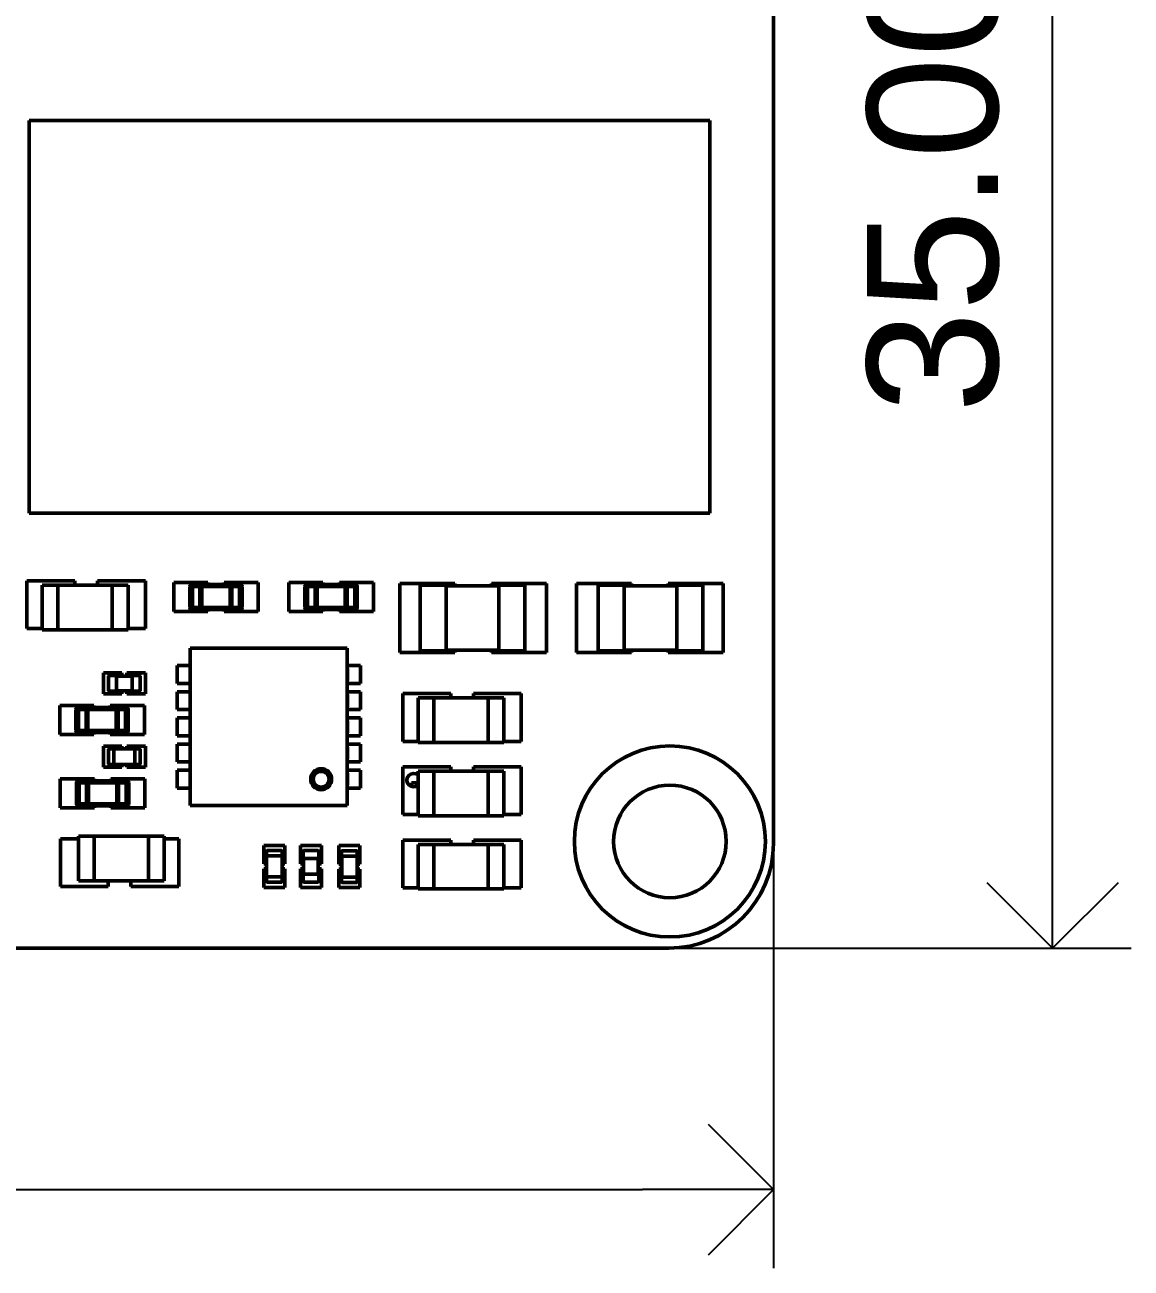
# Model space of a CAD drawing. Header units: millimetres. Extents: x 46 to 194, y 102 to 162.
# Drawn here: x 83.12 to 104.25, y 102.16 to 125.9 of the extents above; entities that cross this region are included whole.
import ezdxf

# ---------------------------------------------------------------- set-up
doc = ezdxf.new("R2010")
doc.units = ezdxf.units.MM
doc.header["$LTSCALE"] = 0.75
doc.layers.add('FD_Dimensions', color=7, linetype='Continuous', lineweight=25)
doc.layers.add('Visible', color=7, linetype='Continuous', lineweight=50)
doc.styles.get("Standard").update_dxf_attribs({"font": 'arial.ttf'})
doc.dimstyles.new('Dim-ISO-25', dxfattribs={"dimtxt": 2.5, "dimasz": 2.5, "dimexe": 1.5, "dimexo": 0, "dimgap": 1, "dimtad": 1, "dimzin": 4, "dimdsep": 46, "dimtxsty": 'Standard', "dimblk": 'OPEN90', "dimcen": 0, "dimazin": 1, "dimtp": 0.1, "dimtm": 0.1, "dimtfac": 0.72, "dimtmove": 0, "dimatfit": 3, "dimfxl": 1, "dimtzin": 4, "dimarcsym": 0})

# ---------------------------------------------------------------- blocks, each defined once
blk = doc.blocks.new('_Open90')
at = {"color": 0, "linetype": 'ByBlock', "lineweight": -2}
for p, q in [((-0.5, 0.5), (0, 0)), ((0, 0), (-1, 0)), ((0, 0), (-0.5, -0.5))]:
    blk.add_line(p, q, dxfattribs=at)
blk = doc.blocks.new('*D21')
at = {"layer": 'Defpoints', "color": 0, "transparency": 16777216}
for p in [(52.420061, 110.269083), (97.419968, 110.269145), (97.419968, 103.656884)]:
    blk.add_point(p, dxfattribs=at)
at = {"layer": 'FD_Dimensions', "color": 0, "lineweight": -2, "transparency": 16777216}
for p, q in [((52.420061, 110.269083), (52.420061, 102.156884)), ((97.419968, 110.269145), (97.419968, 102.156884)), ((54.920061, 103.656884), (94.919968, 103.656884))]:
    blk.add_line(p, q, dxfattribs=at)
at = {"layer": 'FD_Dimensions', "color": 0, "lineweight": -2, "transparency": 16777216, "xscale": 2.5, "yscale": 2.5, "zscale": 2.5, "rotation": 180}
blk.add_blockref('_Open90', (52.420061, 103.656884), dxfattribs=at)
at = {"layer": 'FD_Dimensions', "color": 0, "lineweight": -2, "transparency": 16777216, "xscale": 2.5, "yscale": 2.5, "zscale": 2.5}
blk.add_blockref('_Open90', (97.419968, 103.656884), dxfattribs=at)
at = {"layer": 'FD_Dimensions', "color": 0, "transparency": 16777216, "insert": (74.920015, 105.93415), "char_height": 2.5, "attachment_point": 5}
blk.add_mtext('45.00mm', dxfattribs=at)
blk = doc.blocks.new('*D22')
at = {"layer": 'Defpoints', "color": 0, "transparency": 16777216}
for p in [(95.419973, 143.269115), (102.75139, 143.269115), (95.420011, 108.269187)]:
    blk.add_point(p, dxfattribs=at)
at = {"layer": 'FD_Dimensions', "color": 0, "lineweight": -2, "transparency": 16777216}
for p, q in [((95.419973, 143.269115), (104.25139, 143.269115)), ((102.75139, 110.769187), (102.75139, 140.769115)), ((95.420011, 108.269187), (104.25139, 108.269187))]:
    blk.add_line(p, q, dxfattribs=at)
at = {"layer": 'FD_Dimensions', "color": 0, "lineweight": -2, "transparency": 16777216, "xscale": 2.5, "yscale": 2.5, "zscale": 2.5}
for p, rotation in [((102.75139, 143.269115), 90), ((102.75139, 108.269187), 270)]:
    blk.add_blockref('_Open90', p, dxfattribs=dict(at, rotation=rotation))
at = {"layer": 'FD_Dimensions', "color": 0, "transparency": 16777216, "insert": (100.473271, 125.769151), "char_height": 2.5, "attachment_point": 5, "rotation": 90}
blk.add_mtext('35.00mm', dxfattribs=at)

msp = doc.modelspace()

# ---------------------------------------------------------------- linework, layer by layer
at = {"layer": 'Visible'}
for p, q in [((97.42, 141.269), (97.42, 110.269)), ((83.204, 124.076), (83.204, 116.576)), ((96.204, 124.076), (83.204, 124.076)), ((96.204, 116.576), (96.204, 124.076)), ((83.204, 116.576), (96.204, 116.576)), ((83.161, 115.286), (83.161, 114.372)), ((84.076, 115.286), (83.161, 115.286)), ((83.451, 115.202), (83.451, 114.352)), ((83.451, 115.202), (83.458, 115.202)), ((83.751, 115.202), (83.458, 115.202)), ((83.751, 115.202), (83.751, 114.352)), ((84.791, 115.202), (83.751, 115.202)), ((84.076, 115.202), (84.076, 115.286)), ((84.507, 115.286), (84.507, 115.202)), ((85.422, 115.286), (84.507, 115.286)), ((84.791, 115.202), (85.083, 115.202)), ((84.791, 114.352), (84.791, 115.202)), ((85.091, 115.202), (85.083, 115.202)), ((85.091, 114.352), (85.091, 115.202)), ((85.422, 114.372), (85.422, 115.286)), ((85.963, 115.255), (85.963, 114.697)), ((86.614, 115.255), (85.963, 115.255)), ((86.465, 115.226), (86.321, 115.226)), ((86.321, 115.176), (86.321, 115.226)), ((86.321, 115.226), (86.321, 115.176)), ((86.321, 115.226), (86.465, 115.226)), ((86.465, 115.176), (86.465, 115.226)), ((86.465, 115.226), (86.465, 115.176)), ((86.478, 115.176), (86.478, 115.224)), ((86.478, 115.224), (86.478, 115.176)), ((87.041, 115.216), (86.501, 115.216)), ((86.501, 115.176), (86.501, 115.216)), ((86.501, 115.216), (86.501, 115.176)), ((86.501, 115.216), (87.041, 115.216)), ((86.614, 115.216), (86.614, 115.255)), ((86.928, 115.255), (86.928, 115.216)), ((87.579, 115.255), (86.928, 115.255)), ((87.041, 115.176), (87.041, 115.216)), ((87.041, 115.216), (87.041, 115.176)), ((87.064, 115.176), (87.064, 115.224)), ((87.064, 115.224), (87.064, 115.176)), ((87.221, 115.226), (87.077, 115.226)), ((87.077, 115.176), (87.077, 115.226)), ((87.077, 115.226), (87.077, 115.176)), ((87.077, 115.226), (87.221, 115.226)), ((87.221, 115.176), (87.221, 115.226)), ((87.221, 115.226), (87.221, 115.176)), ((87.579, 114.697), (87.579, 115.255)), ((88.163, 115.255), (88.163, 114.697)), ((88.814, 115.255), (88.163, 115.255)), ((88.664, 115.226), (88.521, 115.226)), ((88.521, 115.176), (88.521, 115.226)), ((88.521, 115.226), (88.521, 115.176)), ((88.521, 115.226), (88.664, 115.226)), ((88.664, 115.176), (88.664, 115.226)), ((88.664, 115.226), (88.664, 115.176)), ((88.678, 115.176), (88.678, 115.224)), ((88.678, 115.224), (88.678, 115.176)), ((89.241, 115.216), (88.701, 115.216)), ((88.701, 115.176), (88.701, 115.216)), ((88.701, 115.216), (88.701, 115.176)), ((88.701, 115.216), (89.241, 115.216)), ((88.814, 115.216), (88.814, 115.255)), ((89.128, 115.255), (89.128, 115.216)), ((89.779, 115.255), (89.128, 115.255)), ((89.241, 115.176), (89.241, 115.216)), ((89.241, 115.216), (89.241, 115.176)), ((89.264, 115.176), (89.264, 115.224)), ((89.264, 115.224), (89.264, 115.176)), ((89.421, 115.226), (89.277, 115.226)), ((89.277, 115.176), (89.277, 115.226)), ((89.277, 115.226), (89.277, 115.176)), ((89.277, 115.226), (89.421, 115.226)), ((89.421, 115.176), (89.421, 115.226)), ((89.421, 115.226), (89.421, 115.176)), ((89.779, 114.697), (89.779, 115.255)), ((90.282, 115.236), (90.282, 113.916)), ((91.333, 115.236), (90.282, 115.236)), ((90.671, 113.961), (90.671, 115.191)), ((90.681, 115.201), (91.171, 115.201)), ((91.171, 115.191), (91.171, 115.201)), ((91.171, 113.961), (91.171, 115.191)), ((91.171, 115.191), (92.171, 115.191)), ((91.333, 115.191), (91.333, 115.236)), ((92.035, 115.236), (92.035, 115.191)), ((93.085, 115.236), (92.035, 115.236)), ((92.171, 115.191), (92.171, 115.201)), ((92.661, 115.201), (92.171, 115.201)), ((92.171, 113.961), (92.171, 115.191)), ((92.671, 113.961), (92.671, 115.191)), ((93.085, 113.916), (93.085, 115.236)), ((93.657, 115.236), (93.657, 113.916)), ((94.707, 115.236), (93.657, 115.236)), ((94.071, 115.191), (94.071, 113.961)), ((94.571, 115.201), (94.081, 115.201)), ((94.571, 115.201), (94.571, 115.191)), ((95.571, 115.191), (94.571, 115.191)), ((94.571, 115.191), (94.571, 113.961)), ((94.707, 115.191), (94.707, 115.236)), ((95.409, 115.236), (95.409, 115.191)), ((96.46, 115.236), (95.409, 115.236)), ((95.571, 115.201), (96.061, 115.201)), ((95.571, 115.201), (95.571, 115.191)), ((95.571, 115.191), (95.571, 113.961)), ((96.071, 115.191), (96.071, 113.961)), ((96.46, 113.916), (96.46, 115.236)), ((86.271, 115.176), (86.321, 115.176)), ((86.271, 115.176), (86.271, 114.776)), ((86.321, 115.176), (86.271, 115.176)), ((86.271, 114.776), (86.271, 115.176)), ((86.465, 115.176), (86.321, 115.176)), ((86.321, 115.176), (86.321, 114.776)), ((86.321, 114.776), (86.321, 115.176)), ((86.321, 115.176), (86.465, 115.176)), ((86.465, 115.176), (86.478, 115.176)), ((86.465, 115.176), (86.465, 114.776)), ((86.465, 114.776), (86.465, 115.176)), ((86.478, 115.176), (86.465, 115.176)), ((86.478, 115.176), (86.501, 115.176)), ((86.478, 115.176), (86.478, 114.776)), ((86.478, 114.776), (86.478, 115.176)), ((86.478, 115.176), (86.501, 115.176)), ((87.041, 115.176), (86.501, 115.176)), ((86.501, 115.176), (86.501, 114.776)), ((86.501, 114.776), (86.501, 115.176)), ((86.501, 115.176), (87.041, 115.176)), ((87.041, 115.176), (87.064, 115.176)), ((87.041, 115.176), (87.041, 114.776)), ((87.041, 114.776), (87.041, 115.176)), ((87.041, 115.176), (87.064, 115.176)), ((87.064, 115.176), (87.077, 115.176)), ((87.064, 115.176), (87.064, 114.776)), ((87.064, 114.776), (87.064, 115.176)), ((87.077, 115.176), (87.064, 115.176)), ((87.221, 115.176), (87.077, 115.176)), ((87.077, 115.176), (87.077, 114.776)), ((87.077, 114.776), (87.077, 115.176)), ((87.077, 115.176), (87.221, 115.176)), ((87.221, 115.176), (87.271, 115.176)), ((87.221, 115.176), (87.221, 114.776)), ((87.221, 114.776), (87.221, 115.176)), ((87.271, 115.176), (87.221, 115.176)), ((87.271, 114.776), (87.271, 115.176)), ((87.271, 115.176), (87.271, 114.776)), ((88.471, 115.176), (88.521, 115.176)), ((88.471, 115.176), (88.471, 114.776)), ((88.521, 115.176), (88.471, 115.176)), ((88.471, 114.776), (88.471, 115.176)), ((88.664, 115.176), (88.521, 115.176)), ((88.521, 115.176), (88.521, 114.776)), ((88.521, 114.776), (88.521, 115.176)), ((88.521, 115.176), (88.664, 115.176)), ((88.664, 115.176), (88.678, 115.176)), ((88.664, 115.176), (88.664, 114.776)), ((88.664, 114.776), (88.664, 115.176)), ((88.678, 115.176), (88.664, 115.176)), ((88.678, 115.176), (88.701, 115.176)), ((88.678, 115.176), (88.678, 114.776)), ((88.678, 114.776), (88.678, 115.176)), ((88.678, 115.176), (88.701, 115.176)), ((89.241, 115.176), (88.701, 115.176)), ((88.701, 115.176), (88.701, 114.776)), ((88.701, 114.776), (88.701, 115.176)), ((88.701, 115.176), (89.241, 115.176)), ((89.241, 115.176), (89.264, 115.176)), ((89.241, 115.176), (89.241, 114.776)), ((89.241, 114.776), (89.241, 115.176)), ((89.241, 115.176), (89.264, 115.176)), ((89.264, 115.176), (89.277, 115.176)), ((89.264, 115.176), (89.264, 114.776)), ((89.264, 114.776), (89.264, 115.176)), ((89.277, 115.176), (89.264, 115.176)), ((89.421, 115.176), (89.277, 115.176)), ((89.277, 115.176), (89.277, 114.776)), ((89.277, 114.776), (89.277, 115.176)), ((89.277, 115.176), (89.421, 115.176)), ((89.421, 115.176), (89.471, 115.176)), ((89.421, 115.176), (89.421, 114.776)), ((89.421, 114.776), (89.421, 115.176)), ((89.471, 115.176), (89.421, 115.176)), ((89.471, 114.776), (89.471, 115.176)), ((89.471, 115.176), (89.471, 114.776)), ((86.271, 114.776), (86.321, 114.776)), ((86.321, 114.776), (86.271, 114.776)), ((86.465, 114.776), (86.321, 114.776)), ((86.321, 114.726), (86.321, 114.776)), ((86.321, 114.776), (86.321, 114.726)), ((86.321, 114.776), (86.465, 114.776)), ((86.321, 114.726), (86.465, 114.726)), ((86.465, 114.726), (86.321, 114.726)), ((86.465, 114.776), (86.478, 114.776)), ((86.465, 114.726), (86.465, 114.776)), ((86.465, 114.776), (86.465, 114.726)), ((86.478, 114.776), (86.465, 114.776)), ((86.501, 114.776), (86.478, 114.776)), ((86.478, 114.728), (86.478, 114.776)), ((86.478, 114.776), (86.478, 114.728)), ((86.501, 114.776), (86.478, 114.776)), ((87.041, 114.776), (86.501, 114.776)), ((86.501, 114.736), (86.501, 114.776)), ((86.501, 114.776), (86.501, 114.736)), ((86.501, 114.776), (87.041, 114.776)), ((86.501, 114.736), (87.041, 114.736)), ((87.041, 114.736), (86.501, 114.736)), ((86.614, 114.697), (86.614, 114.736)), ((86.928, 114.736), (86.928, 114.697)), ((87.064, 114.776), (87.041, 114.776)), ((87.041, 114.736), (87.041, 114.776)), ((87.041, 114.776), (87.041, 114.736)), ((87.064, 114.776), (87.041, 114.776)), ((87.064, 114.776), (87.077, 114.776)), ((87.064, 114.728), (87.064, 114.776)), ((87.064, 114.776), (87.064, 114.728)), ((87.077, 114.776), (87.064, 114.776)), ((87.221, 114.776), (87.077, 114.776)), ((87.077, 114.726), (87.077, 114.776)), ((87.077, 114.776), (87.077, 114.726)), ((87.077, 114.776), (87.221, 114.776)), ((87.077, 114.726), (87.221, 114.726)), ((87.221, 114.726), (87.077, 114.726)), ((87.221, 114.776), (87.271, 114.776)), ((87.221, 114.726), (87.221, 114.776)), ((87.221, 114.776), (87.221, 114.726)), ((87.271, 114.776), (87.221, 114.776)), ((88.471, 114.776), (88.521, 114.776)), ((88.521, 114.776), (88.471, 114.776)), ((88.664, 114.776), (88.521, 114.776)), ((88.521, 114.726), (88.521, 114.776)), ((88.521, 114.776), (88.521, 114.726)), ((88.521, 114.776), (88.664, 114.776)), ((88.521, 114.726), (88.664, 114.726)), ((88.664, 114.726), (88.521, 114.726)), ((88.664, 114.776), (88.678, 114.776)), ((88.664, 114.726), (88.664, 114.776)), ((88.664, 114.776), (88.664, 114.726)), ((88.678, 114.776), (88.664, 114.776)), ((88.701, 114.776), (88.678, 114.776)), ((88.678, 114.728), (88.678, 114.776)), ((88.678, 114.776), (88.678, 114.728)), ((88.701, 114.776), (88.678, 114.776)), ((89.241, 114.776), (88.701, 114.776)), ((88.701, 114.736), (88.701, 114.776)), ((88.701, 114.776), (88.701, 114.736)), ((88.701, 114.776), (89.241, 114.776)), ((88.701, 114.736), (89.241, 114.736)), ((89.241, 114.736), (88.701, 114.736)), ((88.814, 114.697), (88.814, 114.736)), ((89.128, 114.736), (89.128, 114.697)), ((89.264, 114.776), (89.241, 114.776)), ((89.241, 114.736), (89.241, 114.776)), ((89.241, 114.776), (89.241, 114.736)), ((89.264, 114.776), (89.241, 114.776)), ((89.264, 114.776), (89.277, 114.776)), ((89.264, 114.728), (89.264, 114.776)), ((89.264, 114.776), (89.264, 114.728)), ((89.277, 114.776), (89.264, 114.776)), ((89.421, 114.776), (89.277, 114.776)), ((89.277, 114.726), (89.277, 114.776)), ((89.277, 114.776), (89.277, 114.726)), ((89.277, 114.776), (89.421, 114.776)), ((89.277, 114.726), (89.421, 114.726)), ((89.421, 114.726), (89.277, 114.726)), ((89.421, 114.776), (89.471, 114.776)), ((89.421, 114.726), (89.421, 114.776)), ((89.421, 114.776), (89.421, 114.726)), ((89.471, 114.776), (89.421, 114.776)), ((85.963, 114.697), (86.614, 114.697)), ((86.928, 114.697), (87.579, 114.697)), ((88.163, 114.697), (88.814, 114.697)), ((89.128, 114.697), (89.779, 114.697)), ((83.161, 114.372), (83.451, 114.372)), ((83.451, 114.352), (83.458, 114.352)), ((83.751, 114.352), (83.458, 114.352)), ((83.751, 114.352), (84.791, 114.352)), ((84.791, 114.352), (85.083, 114.352)), ((85.091, 114.352), (85.083, 114.352)), ((85.091, 114.372), (85.422, 114.372)), ((89.28, 113.996), (86.28, 113.996)), ((86.28, 113.996), (86.28, 110.996)), ((89.28, 110.996), (89.28, 113.996)), ((90.282, 113.916), (91.333, 113.916)), ((91.171, 113.951), (90.681, 113.951)), ((91.171, 113.951), (91.171, 113.961)), ((91.171, 113.961), (92.171, 113.961)), ((91.333, 113.916), (91.333, 113.961)), ((92.035, 113.961), (92.035, 113.916)), ((92.035, 113.916), (93.085, 113.916)), ((92.171, 113.951), (92.171, 113.961)), ((92.171, 113.951), (92.661, 113.951)), ((93.657, 113.916), (94.707, 113.916)), ((94.081, 113.951), (94.571, 113.951)), ((95.571, 113.961), (94.571, 113.961)), ((94.571, 113.961), (94.571, 113.951)), ((94.707, 113.916), (94.707, 113.961)), ((95.409, 113.961), (95.409, 113.916)), ((95.409, 113.916), (96.46, 113.916)), ((95.571, 113.961), (95.571, 113.951)), ((96.061, 113.951), (95.571, 113.951)), ((84.62, 113.527), (84.62, 113.125)), ((84.972, 113.527), (84.62, 113.527)), ((84.972, 113.466), (84.972, 113.527)), ((85.07, 113.527), (85.07, 113.466)), ((85.422, 113.527), (85.07, 113.527)), ((85.422, 113.125), (85.422, 113.527)), ((86.029, 113.667), (86.029, 113.325)), ((86.28, 113.667), (86.029, 113.667)), ((86.279, 113.611), (86.28, 113.611)), ((86.279, 113.381), (86.279, 113.611)), ((89.531, 113.667), (89.28, 113.667)), ((89.28, 113.611), (89.281, 113.611)), ((89.281, 113.611), (89.281, 113.381)), ((89.531, 113.325), (89.531, 113.667)), ((84.721, 113.186), (84.721, 113.466)), ((84.731, 113.476), (84.871, 113.476)), ((84.871, 113.466), (84.871, 113.476)), ((84.871, 113.466), (84.871, 113.186)), ((84.871, 113.466), (85.171, 113.466)), ((85.171, 113.466), (85.171, 113.476)), ((85.311, 113.476), (85.171, 113.476)), ((85.171, 113.466), (85.171, 113.186)), ((85.321, 113.186), (85.321, 113.466)), ((86.029, 113.325), (86.28, 113.325)), ((86.28, 113.381), (86.279, 113.381)), ((89.281, 113.381), (89.28, 113.381)), ((89.28, 113.325), (89.531, 113.325)), ((84.62, 113.125), (84.972, 113.125)), ((84.871, 113.176), (84.731, 113.176)), ((84.871, 113.176), (84.871, 113.186)), ((84.871, 113.186), (85.171, 113.186)), ((84.972, 113.125), (84.972, 113.186)), ((85.07, 113.186), (85.07, 113.125)), ((85.07, 113.125), (85.422, 113.125)), ((85.171, 113.176), (85.171, 113.186)), ((85.171, 113.176), (85.311, 113.176)), ((86.029, 113.167), (86.029, 112.825)), ((86.28, 113.167), (86.029, 113.167)), ((86.279, 113.111), (86.28, 113.111)), ((86.279, 112.881), (86.279, 113.111)), ((89.531, 113.167), (89.28, 113.167)), ((89.28, 113.111), (89.281, 113.111)), ((89.281, 113.111), (89.281, 112.881)), ((89.531, 112.825), (89.531, 113.167)), ((90.341, 113.133), (90.341, 112.219)), ((91.255, 113.133), (90.341, 113.133)), ((90.63, 113.049), (90.63, 112.199)), ((90.63, 113.049), (90.638, 113.049)), ((90.93, 113.049), (90.638, 113.049)), ((90.93, 113.049), (90.93, 112.199)), ((91.97, 113.049), (90.93, 113.049)), ((91.255, 113.049), (91.255, 113.133)), ((91.687, 113.133), (91.687, 113.049)), ((92.601, 113.133), (91.687, 113.133)), ((91.97, 113.049), (92.263, 113.049)), ((91.97, 112.199), (91.97, 113.049)), ((92.27, 113.049), (92.263, 113.049)), ((92.27, 112.199), (92.27, 113.049)), ((92.601, 112.219), (92.601, 113.133)), ((83.788, 112.905), (83.788, 112.347)), ((84.438, 112.905), (83.788, 112.905)), ((84.146, 112.826), (84.096, 112.826)), ((84.096, 112.826), (84.146, 112.826)), ((84.096, 112.826), (84.096, 112.426)), ((84.096, 112.426), (84.096, 112.826)), ((84.146, 112.876), (84.146, 112.826)), ((84.289, 112.876), (84.146, 112.876)), ((84.146, 112.826), (84.146, 112.876)), ((84.146, 112.876), (84.289, 112.876)), ((84.146, 112.826), (84.289, 112.826)), ((84.146, 112.426), (84.146, 112.826)), ((84.289, 112.826), (84.146, 112.826)), ((84.146, 112.826), (84.146, 112.426)), ((84.289, 112.876), (84.289, 112.826)), ((84.289, 112.826), (84.289, 112.876)), ((84.303, 112.826), (84.289, 112.826)), ((84.289, 112.426), (84.289, 112.826)), ((84.289, 112.826), (84.303, 112.826)), ((84.289, 112.826), (84.289, 112.426)), ((84.303, 112.874), (84.303, 112.826)), ((84.303, 112.826), (84.303, 112.874)), ((84.303, 112.826), (84.326, 112.826)), ((84.303, 112.426), (84.303, 112.826)), ((84.303, 112.826), (84.326, 112.826)), ((84.303, 112.826), (84.303, 112.426)), ((84.326, 112.866), (84.326, 112.826)), ((84.866, 112.866), (84.326, 112.866)), ((84.326, 112.826), (84.326, 112.866)), ((84.326, 112.866), (84.866, 112.866)), ((84.326, 112.826), (84.866, 112.826)), ((84.326, 112.426), (84.326, 112.826)), ((84.866, 112.826), (84.326, 112.826)), ((84.326, 112.826), (84.326, 112.426)), ((84.438, 112.866), (84.438, 112.905)), ((84.753, 112.905), (84.753, 112.866)), ((85.403, 112.905), (84.753, 112.905)), ((84.866, 112.866), (84.866, 112.826)), ((84.866, 112.826), (84.866, 112.866)), ((84.866, 112.826), (84.888, 112.826)), ((84.866, 112.426), (84.866, 112.826)), ((84.866, 112.826), (84.888, 112.826)), ((84.866, 112.826), (84.866, 112.426)), ((84.888, 112.874), (84.888, 112.826)), ((84.888, 112.826), (84.888, 112.874)), ((84.902, 112.826), (84.888, 112.826)), ((84.888, 112.426), (84.888, 112.826)), ((84.888, 112.826), (84.902, 112.826)), ((84.888, 112.826), (84.888, 112.426)), ((84.902, 112.876), (84.902, 112.826)), ((85.046, 112.876), (84.902, 112.876)), ((84.902, 112.826), (84.902, 112.876)), ((84.902, 112.876), (85.046, 112.876)), ((84.902, 112.826), (85.046, 112.826)), ((84.902, 112.426), (84.902, 112.826)), ((85.046, 112.826), (84.902, 112.826)), ((84.902, 112.826), (84.902, 112.426)), ((85.046, 112.876), (85.046, 112.826)), ((85.046, 112.826), (85.046, 112.876)), ((85.096, 112.826), (85.046, 112.826)), ((85.046, 112.426), (85.046, 112.826)), ((85.046, 112.826), (85.096, 112.826)), ((85.046, 112.826), (85.046, 112.426)), ((85.096, 112.426), (85.096, 112.826)), ((85.096, 112.826), (85.096, 112.426)), ((85.403, 112.347), (85.403, 112.905)), ((86.029, 112.825), (86.28, 112.825)), ((86.28, 112.881), (86.279, 112.881)), ((89.281, 112.881), (89.28, 112.881)), ((89.28, 112.825), (89.531, 112.825)), ((86.029, 112.667), (86.029, 112.325)), ((86.28, 112.667), (86.029, 112.667)), ((86.279, 112.611), (86.28, 112.611)), ((86.279, 112.381), (86.279, 112.611)), ((89.531, 112.667), (89.28, 112.667)), ((89.28, 112.611), (89.281, 112.611)), ((89.281, 112.611), (89.281, 112.381)), ((89.531, 112.325), (89.531, 112.667)), ((83.788, 112.347), (84.438, 112.347)), ((84.146, 112.426), (84.096, 112.426)), ((84.096, 112.426), (84.146, 112.426)), ((84.146, 112.426), (84.289, 112.426)), ((84.146, 112.426), (84.146, 112.376)), ((84.289, 112.426), (84.146, 112.426)), ((84.146, 112.376), (84.146, 112.426)), ((84.146, 112.376), (84.289, 112.376)), ((84.289, 112.376), (84.146, 112.376)), ((84.303, 112.426), (84.289, 112.426)), ((84.289, 112.426), (84.289, 112.376)), ((84.289, 112.426), (84.303, 112.426)), ((84.289, 112.376), (84.289, 112.426)), ((84.326, 112.426), (84.303, 112.426)), ((84.303, 112.426), (84.303, 112.378)), ((84.326, 112.426), (84.303, 112.426)), ((84.303, 112.378), (84.303, 112.426)), ((84.326, 112.426), (84.866, 112.426)), ((84.326, 112.426), (84.326, 112.386)), ((84.866, 112.426), (84.326, 112.426)), ((84.326, 112.386), (84.326, 112.426)), ((84.326, 112.386), (84.866, 112.386)), ((84.866, 112.386), (84.326, 112.386)), ((84.438, 112.347), (84.438, 112.386)), ((84.753, 112.386), (84.753, 112.347)), ((84.753, 112.347), (85.403, 112.347)), ((84.888, 112.426), (84.866, 112.426)), ((84.866, 112.426), (84.866, 112.386)), ((84.888, 112.426), (84.866, 112.426)), ((84.866, 112.386), (84.866, 112.426)), ((84.902, 112.426), (84.888, 112.426)), ((84.888, 112.426), (84.888, 112.378)), ((84.888, 112.426), (84.902, 112.426)), ((84.888, 112.378), (84.888, 112.426)), ((84.902, 112.426), (85.046, 112.426)), ((84.902, 112.426), (84.902, 112.376)), ((85.046, 112.426), (84.902, 112.426)), ((84.902, 112.376), (84.902, 112.426)), ((84.902, 112.376), (85.046, 112.376)), ((85.046, 112.376), (84.902, 112.376)), ((85.096, 112.426), (85.046, 112.426)), ((85.046, 112.426), (85.046, 112.376)), ((85.046, 112.426), (85.096, 112.426)), ((85.046, 112.376), (85.046, 112.426)), ((86.28, 112.381), (86.279, 112.381)), ((89.281, 112.381), (89.28, 112.381)), ((84.62, 112.127), (84.62, 111.725)), ((84.972, 112.127), (84.62, 112.127)), ((84.972, 112.076), (84.972, 112.127)), ((85.07, 112.127), (85.07, 112.076)), ((85.422, 112.127), (85.07, 112.127)), ((85.422, 111.725), (85.422, 112.127)), ((86.029, 112.325), (86.28, 112.325)), ((86.029, 112.167), (86.029, 111.825)), ((86.28, 112.167), (86.029, 112.167)), ((86.279, 112.111), (86.28, 112.111)), ((86.279, 111.881), (86.279, 112.111)), ((89.28, 112.325), (89.531, 112.325)), ((89.531, 112.167), (89.28, 112.167)), ((89.28, 112.111), (89.281, 112.111)), ((89.281, 112.111), (89.281, 111.881)), ((89.531, 111.825), (89.531, 112.167)), ((90.341, 112.219), (90.63, 112.219)), ((90.63, 112.199), (90.638, 112.199)), ((90.93, 112.199), (90.638, 112.199)), ((90.93, 112.199), (91.97, 112.199)), ((91.97, 112.199), (92.263, 112.199)), ((92.27, 112.199), (92.263, 112.199)), ((92.27, 112.219), (92.601, 112.219)), ((84.721, 111.781), (84.721, 112.071)), ((84.726, 112.076), (84.821, 112.076)), ((84.821, 112.071), (84.821, 112.076)), ((85.221, 112.076), (84.821, 112.076)), ((84.821, 112.075), (85.221, 112.075)), ((84.821, 111.781), (84.821, 112.071)), ((84.821, 112.056), (84.821, 111.796)), ((85.221, 112.076), (85.316, 112.076)), ((85.221, 112.076), (85.221, 112.071)), ((85.221, 112.071), (85.221, 111.781)), ((85.221, 111.796), (85.221, 112.056)), ((85.321, 112.071), (85.321, 111.781)), ((86.28, 111.881), (86.279, 111.881)), ((89.281, 111.881), (89.28, 111.881)), ((84.62, 111.725), (84.972, 111.725)), ((84.821, 111.776), (84.726, 111.776)), ((84.821, 111.776), (84.821, 111.781)), ((84.821, 111.777), (85.221, 111.777)), ((85.221, 111.777), (84.821, 111.777)), ((84.972, 111.725), (84.972, 111.777)), ((85.07, 111.777), (85.07, 111.725)), ((85.07, 111.725), (85.422, 111.725)), ((85.221, 111.781), (85.221, 111.776)), ((85.316, 111.776), (85.221, 111.776)), ((86.029, 111.825), (86.28, 111.825)), ((86.029, 111.667), (86.029, 111.325)), ((86.28, 111.667), (86.029, 111.667)), ((89.28, 111.825), (89.531, 111.825)), ((89.531, 111.667), (89.28, 111.667)), ((89.531, 111.325), (89.531, 111.667)), ((90.341, 111.733), (90.341, 110.819)), ((91.255, 111.733), (90.341, 111.733)), ((90.63, 111.649), (90.63, 110.799)), ((90.63, 111.649), (90.638, 111.649)), ((90.93, 111.649), (90.638, 111.649)), ((90.93, 111.649), (90.93, 110.799)), ((91.97, 111.649), (90.93, 111.649)), ((91.255, 111.649), (91.255, 111.733)), ((91.687, 111.733), (91.687, 111.649)), ((92.601, 111.733), (91.687, 111.733)), ((91.97, 111.649), (92.263, 111.649)), ((91.97, 110.799), (91.97, 111.649)), ((92.27, 111.649), (92.263, 111.649)), ((92.27, 110.799), (92.27, 111.649)), ((92.601, 110.819), (92.601, 111.733)), ((83.797, 111.505), (83.797, 110.947)), ((84.448, 111.505), (83.797, 111.505)), ((84.155, 111.426), (84.105, 111.426)), ((84.105, 111.426), (84.155, 111.426)), ((84.105, 111.426), (84.105, 111.026)), ((84.105, 111.026), (84.105, 111.426)), ((84.155, 111.476), (84.155, 111.426)), ((84.298, 111.476), (84.155, 111.476)), ((84.155, 111.426), (84.155, 111.476)), ((84.155, 111.476), (84.298, 111.476)), ((84.155, 111.426), (84.298, 111.426)), ((84.155, 111.026), (84.155, 111.426)), ((84.298, 111.426), (84.155, 111.426)), ((84.155, 111.426), (84.155, 111.026)), ((84.298, 111.476), (84.298, 111.426)), ((84.298, 111.426), (84.298, 111.476)), ((84.312, 111.426), (84.298, 111.426)), ((84.298, 111.026), (84.298, 111.426)), ((84.298, 111.426), (84.312, 111.426)), ((84.298, 111.426), (84.298, 111.026)), ((84.312, 111.474), (84.312, 111.426)), ((84.312, 111.426), (84.312, 111.474)), ((84.312, 111.426), (84.335, 111.426)), ((84.312, 111.026), (84.312, 111.426)), ((84.312, 111.426), (84.335, 111.426)), ((84.312, 111.426), (84.312, 111.026)), ((84.335, 111.466), (84.335, 111.426)), ((84.875, 111.466), (84.335, 111.466)), ((84.335, 111.426), (84.335, 111.466)), ((84.335, 111.466), (84.875, 111.466)), ((84.335, 111.426), (84.875, 111.426)), ((84.335, 111.026), (84.335, 111.426)), ((84.875, 111.426), (84.335, 111.426)), ((84.335, 111.426), (84.335, 111.026)), ((84.448, 111.466), (84.448, 111.505)), ((84.762, 111.505), (84.762, 111.466)), ((85.413, 111.505), (84.762, 111.505)), ((84.875, 111.466), (84.875, 111.426)), ((84.875, 111.426), (84.875, 111.466)), ((84.875, 111.426), (84.898, 111.426)), ((84.875, 111.026), (84.875, 111.426)), ((84.875, 111.426), (84.898, 111.426)), ((84.875, 111.426), (84.875, 111.026)), ((84.898, 111.474), (84.898, 111.426)), ((84.898, 111.426), (84.898, 111.474)), ((84.911, 111.426), (84.898, 111.426)), ((84.898, 111.026), (84.898, 111.426)), ((84.898, 111.426), (84.911, 111.426)), ((84.898, 111.426), (84.898, 111.026)), ((84.911, 111.476), (84.911, 111.426)), ((85.055, 111.476), (84.911, 111.476)), ((84.911, 111.426), (84.911, 111.476)), ((84.911, 111.476), (85.055, 111.476)), ((84.911, 111.426), (85.055, 111.426)), ((84.911, 111.026), (84.911, 111.426)), ((85.055, 111.426), (84.911, 111.426)), ((84.911, 111.426), (84.911, 111.026)), ((85.055, 111.476), (85.055, 111.426)), ((85.055, 111.426), (85.055, 111.476)), ((85.105, 111.426), (85.055, 111.426)), ((85.055, 111.026), (85.055, 111.426)), ((85.055, 111.426), (85.105, 111.426)), ((85.055, 111.426), (85.055, 111.026)), ((85.105, 111.026), (85.105, 111.426)), ((85.105, 111.426), (85.105, 111.026)), ((85.413, 110.947), (85.413, 111.505)), ((86.279, 111.611), (86.28, 111.611)), ((86.279, 111.381), (86.279, 111.611)), ((86.28, 111.381), (86.279, 111.381)), ((89.28, 111.611), (89.281, 111.611)), ((89.281, 111.381), (89.28, 111.381)), ((89.281, 111.611), (89.281, 111.381)), ((90.506, 111.425), (90.506, 111.357)), ((90.63, 111.425), (90.506, 111.425)), ((86.029, 111.325), (86.28, 111.325)), ((89.28, 111.325), (89.531, 111.325)), ((83.797, 110.947), (84.448, 110.947)), ((84.155, 111.026), (84.105, 111.026)), ((84.105, 111.026), (84.155, 111.026)), ((84.155, 111.026), (84.298, 111.026)), ((84.155, 111.026), (84.155, 110.976)), ((84.298, 111.026), (84.155, 111.026)), ((84.155, 110.976), (84.155, 111.026)), ((84.155, 110.976), (84.298, 110.976)), ((84.298, 110.976), (84.155, 110.976)), ((84.312, 111.026), (84.298, 111.026)), ((84.298, 111.026), (84.298, 110.976)), ((84.298, 111.026), (84.312, 111.026)), ((84.298, 110.976), (84.298, 111.026)), ((84.335, 111.026), (84.312, 111.026)), ((84.312, 111.026), (84.312, 110.978)), ((84.335, 111.026), (84.312, 111.026)), ((84.312, 110.978), (84.312, 111.026)), ((84.335, 111.026), (84.875, 111.026)), ((84.335, 111.026), (84.335, 110.986)), ((84.875, 111.026), (84.335, 111.026)), ((84.335, 110.986), (84.335, 111.026)), ((84.335, 110.986), (84.875, 110.986)), ((84.875, 110.986), (84.335, 110.986)), ((84.448, 110.947), (84.448, 110.986)), ((84.762, 110.986), (84.762, 110.947)), ((84.762, 110.947), (85.413, 110.947)), ((84.898, 111.026), (84.875, 111.026)), ((84.875, 111.026), (84.875, 110.986)), ((84.898, 111.026), (84.875, 111.026)), ((84.875, 110.986), (84.875, 111.026)), ((84.911, 111.026), (84.898, 111.026)), ((84.898, 111.026), (84.898, 110.978)), ((84.898, 111.026), (84.911, 111.026)), ((84.898, 110.978), (84.898, 111.026)), ((84.911, 111.026), (85.055, 111.026)), ((84.911, 111.026), (84.911, 110.976)), ((85.055, 111.026), (84.911, 111.026)), ((84.911, 110.976), (84.911, 111.026)), ((84.911, 110.976), (85.055, 110.976)), ((85.055, 110.976), (84.911, 110.976)), ((85.105, 111.026), (85.055, 111.026)), ((85.055, 111.026), (85.055, 110.976)), ((85.055, 111.026), (85.105, 111.026)), ((85.055, 110.976), (85.055, 111.026)), ((86.28, 110.996), (89.28, 110.996)), ((90.341, 110.819), (90.63, 110.819)), ((90.63, 110.799), (90.638, 110.799)), ((90.93, 110.799), (90.638, 110.799)), ((90.93, 110.799), (91.97, 110.799)), ((91.97, 110.799), (92.263, 110.799)), ((92.27, 110.799), (92.263, 110.799)), ((92.27, 110.819), (92.601, 110.819)), ((83.799, 110.36), (83.799, 109.445)), ((84.143, 110.36), (83.799, 110.36)), ((84.143, 110.405), (84.143, 109.555)), ((84.143, 110.405), (84.15, 110.405)), ((84.443, 110.405), (84.15, 110.405)), ((84.443, 110.405), (84.443, 109.555)), ((85.483, 110.405), (84.443, 110.405)), ((85.483, 110.405), (85.775, 110.405)), ((85.483, 109.555), (85.483, 110.405)), ((85.783, 110.405), (85.775, 110.405)), ((85.783, 109.555), (85.783, 110.405)), ((86.059, 110.36), (85.783, 110.36)), ((86.059, 109.445), (86.059, 110.36)), ((87.685, 110.232), (87.685, 109.88)), ((88.086, 110.232), (87.685, 110.232)), ((88.086, 109.88), (88.086, 110.232)), ((88.385, 110.232), (88.385, 109.88)), ((88.787, 110.232), (88.385, 110.232)), ((88.787, 109.88), (88.787, 110.232)), ((89.12, 110.227), (89.12, 109.875)), ((89.522, 110.227), (89.12, 110.227)), ((89.522, 109.875), (89.522, 110.227)), ((90.341, 110.333), (90.341, 109.419)), ((91.255, 110.333), (90.341, 110.333)), ((90.63, 110.249), (90.63, 109.399)), ((90.63, 110.249), (90.638, 110.249)), ((90.93, 110.249), (90.638, 110.249)), ((90.93, 110.249), (90.93, 109.399)), ((91.97, 110.249), (90.93, 110.249)), ((91.255, 110.249), (91.255, 110.333)), ((91.687, 110.333), (91.687, 110.249)), ((92.601, 110.333), (91.687, 110.333)), ((91.97, 110.249), (92.263, 110.249)), ((91.97, 109.399), (91.97, 110.249)), ((92.27, 110.249), (92.263, 110.249)), ((92.27, 109.399), (92.27, 110.249)), ((92.601, 109.419), (92.601, 110.333)), ((87.735, 110.031), (87.735, 110.126)), ((87.735, 110.031), (87.74, 110.031)), ((87.736, 110.031), (87.736, 109.631)), ((87.736, 109.631), (87.736, 110.031)), ((87.74, 110.131), (88.03, 110.131)), ((87.74, 110.031), (88.03, 110.031)), ((88.015, 110.031), (87.755, 110.031)), ((88.03, 110.031), (88.035, 110.031)), ((88.034, 110.031), (88.034, 109.631)), ((88.035, 110.126), (88.035, 110.031)), ((88.035, 109.631), (88.035, 110.031)), ((88.436, 110.121), (88.436, 109.981)), ((88.446, 109.981), (88.436, 109.981)), ((88.726, 110.131), (88.446, 110.131)), ((88.446, 109.681), (88.446, 109.981)), ((88.446, 109.981), (88.726, 109.981)), ((88.726, 109.681), (88.726, 109.981)), ((88.736, 109.981), (88.726, 109.981)), ((88.736, 109.981), (88.736, 110.121)), ((89.171, 110.026), (89.171, 110.121)), ((89.171, 110.026), (89.176, 110.026)), ((89.171, 110.026), (89.171, 109.626)), ((89.172, 109.626), (89.172, 110.026)), ((89.176, 110.126), (89.466, 110.126)), ((89.176, 110.026), (89.466, 110.026)), ((89.451, 110.026), (89.191, 110.026)), ((89.466, 110.026), (89.471, 110.026)), ((89.47, 109.626), (89.47, 110.026)), ((89.47, 110.026), (89.47, 109.626)), ((89.471, 110.121), (89.471, 110.026)), ((87.685, 109.88), (87.736, 109.88)), ((87.685, 109.782), (87.685, 109.43)), ((87.736, 109.782), (87.685, 109.782)), ((88.035, 109.88), (88.086, 109.88)), ((88.086, 109.782), (88.035, 109.782)), ((88.086, 109.43), (88.086, 109.782)), ((88.385, 109.88), (88.446, 109.88)), ((88.385, 109.782), (88.385, 109.43)), ((88.446, 109.782), (88.385, 109.782)), ((88.726, 109.88), (88.787, 109.88)), ((88.787, 109.782), (88.726, 109.782)), ((88.787, 109.43), (88.787, 109.782)), ((89.12, 109.875), (89.171, 109.875)), ((89.12, 109.777), (89.12, 109.425)), ((89.171, 109.777), (89.12, 109.777)), ((89.47, 109.875), (89.522, 109.875)), ((89.522, 109.777), (89.47, 109.777)), ((89.522, 109.425), (89.522, 109.777)), ((84.143, 109.555), (84.15, 109.555)), ((84.443, 109.555), (84.15, 109.555)), ((84.443, 109.555), (85.483, 109.555)), ((84.713, 109.445), (84.713, 109.555)), ((85.145, 109.555), (85.145, 109.445)), ((85.483, 109.555), (85.775, 109.555)), ((85.783, 109.555), (85.775, 109.555)), ((87.735, 109.536), (87.735, 109.631)), ((87.74, 109.631), (87.735, 109.631)), ((88.03, 109.631), (87.74, 109.631)), ((88.03, 109.531), (87.74, 109.531)), ((87.755, 109.631), (88.015, 109.631)), ((88.035, 109.631), (88.03, 109.631)), ((88.035, 109.631), (88.035, 109.536)), ((88.446, 109.681), (88.436, 109.681)), ((88.436, 109.541), (88.436, 109.681)), ((88.446, 109.681), (88.726, 109.681)), ((88.726, 109.531), (88.446, 109.531)), ((88.736, 109.681), (88.726, 109.681)), ((88.736, 109.681), (88.736, 109.541)), ((89.171, 109.531), (89.171, 109.626)), ((89.176, 109.626), (89.171, 109.626)), ((89.466, 109.626), (89.176, 109.626)), ((89.466, 109.526), (89.176, 109.526)), ((89.191, 109.626), (89.451, 109.626)), ((89.471, 109.626), (89.466, 109.626)), ((89.471, 109.626), (89.471, 109.531)), ((83.799, 109.445), (84.713, 109.445)), ((85.145, 109.445), (86.059, 109.445)), ((87.685, 109.43), (88.086, 109.43)), ((88.385, 109.43), (88.787, 109.43)), ((89.12, 109.425), (89.522, 109.425)), ((90.341, 109.419), (90.63, 109.419)), ((90.63, 109.399), (90.638, 109.399)), ((90.93, 109.399), (90.638, 109.399)), ((90.93, 109.399), (91.97, 109.399)), ((91.97, 109.399), (92.263, 109.399)), ((92.27, 109.399), (92.263, 109.399)), ((92.27, 109.419), (92.601, 109.419)), ((95.42, 108.269), (54.42, 108.269))]:
    msp.add_line(p, q, dxfattribs=at)
for centre, radius in [((95.441, 110.307), 1.825), ((88.78, 111.496), 0.2), ((88.78, 111.496), 0.15), ((95.441, 110.307), 1.075)]:
    msp.add_circle(centre, radius, dxfattribs=at)
for centre, radius, start, end in [((86.321, 115.176), 0.05, 90, 180), ((86.465, 115.176), 0.05, 74.0625, 90), ((87.077, 115.176), 0.05, 90, 105.9375), ((87.221, 115.176), 0.05, 0, 90), ((88.521, 115.176), 0.05, 90, 180), ((88.664, 115.176), 0.05, 74.0625, 90), ((89.277, 115.176), 0.05, 90, 105.9375), ((89.421, 115.176), 0.05, 0, 90), ((92.661, 115.191), 0.01, 0, 90), ((94.081, 115.191), 0.01, 90, 180), ((86.321, 114.776), 0.05, 180, 270), ((86.465, 114.776), 0.05, 270, 285.9375), ((87.077, 114.776), 0.05, 254.0625, 270), ((87.221, 114.776), 0.05, 270, 0), ((88.521, 114.776), 0.05, 180, 270), ((88.664, 114.776), 0.05, 270, 285.9375), ((89.277, 114.776), 0.05, 254.0625, 270), ((89.421, 114.776), 0.05, 270, 0), ((92.661, 113.961), 0.01, 270, 0), ((94.081, 113.961), 0.01, 180, 270), ((84.731, 113.466), 0.01, 90, 180), ((85.311, 113.186), 0.01, 270, 0), ((84.146, 112.826), 0.05, 90, 180), ((84.289, 112.826), 0.05, 74.0625, 90), ((84.902, 112.826), 0.05, 90, 105.9375), ((85.046, 112.826), 0.05, 0, 90), ((84.146, 112.426), 0.05, 180, 270), ((84.289, 112.426), 0.05, 270, 285.9375), ((84.902, 112.426), 0.05, 254.0625, 270), ((85.046, 112.426), 0.05, 270, 0), ((84.726, 112.071), 0.005, 90, 180), ((85.316, 111.781), 0.005, 270, 0), ((84.155, 111.426), 0.05, 90, 180), ((84.298, 111.426), 0.05, 74.0625, 90), ((84.911, 111.426), 0.05, 90, 105.9375), ((85.055, 111.426), 0.05, 0, 90), ((90.543, 111.478), 0.127, 46.6675, 313.3325), ((84.155, 111.026), 0.05, 180, 270), ((84.298, 111.026), 0.05, 270, 285.9375), ((84.911, 111.026), 0.05, 254.0625, 270), ((85.055, 111.026), 0.05, 270, 0), ((88.03, 110.126), 0.005, 0, 90), ((88.726, 110.121), 0.01, 0, 90), ((89.466, 110.121), 0.005, 0, 90), ((87.74, 109.536), 0.005, 180, 270), ((88.446, 109.541), 0.01, 180, 270), ((89.176, 109.531), 0.005, 180, 270)]:
    msp.add_arc(centre, radius, start, end, dxfattribs=at)
at = {"layer": 'Visible', "extrusion": (0, 0, -1)}
for centre, radius, start, end in [((-86.321, 115.176), 0.05, 0, 90), ((-86.465, 115.176), 0.05, 90, 105.9375), ((-86.426, 115.042), 0.19, 105.9043, 113.1957), ((-87.116, 115.041), 0.19, 66.8174, 74.0825), ((-87.077, 115.176), 0.05, 74.0625, 90), ((-87.221, 115.176), 0.05, 90, 180), ((-88.521, 115.176), 0.05, 0, 90), ((-88.664, 115.176), 0.05, 90, 105.9375), ((-88.626, 115.042), 0.19, 105.9043, 113.1957), ((-89.316, 115.041), 0.19, 66.8174, 74.0825), ((-89.277, 115.176), 0.05, 74.0625, 90), ((-89.421, 115.176), 0.05, 90, 180), ((-90.681, 115.191), 0.01, 0, 90), ((-96.061, 115.191), 0.01, 90, 180), ((-86.321, 114.776), 0.05, 270, 0), ((-86.465, 114.776), 0.05, 254.0625, 270), ((-86.426, 114.91), 0.19, 246.8043, 254.0957), ((-87.116, 114.911), 0.19, 285.9175, 293.1826), ((-87.077, 114.776), 0.05, 270, 285.9375), ((-87.221, 114.776), 0.05, 180, 270), ((-88.521, 114.776), 0.05, 270, 0), ((-88.664, 114.776), 0.05, 254.0625, 270), ((-88.626, 114.91), 0.19, 246.8043, 254.0957), ((-89.316, 114.911), 0.19, 285.9175, 293.1826), ((-89.277, 114.776), 0.05, 270, 285.9375), ((-89.421, 114.776), 0.05, 180, 270), ((-90.681, 113.961), 0.01, 270, 0), ((-96.061, 113.961), 0.01, 180, 270), ((-85.311, 113.466), 0.01, 90, 180), ((-84.731, 113.186), 0.01, 270, 0), ((-84.146, 112.826), 0.05, 0, 90), ((-84.289, 112.826), 0.05, 90, 105.9375), ((-84.251, 112.691), 0.19, 105.9175, 113.1826), ((-84.94, 112.692), 0.19, 66.8043, 74.0957), ((-84.902, 112.826), 0.05, 74.0625, 90), ((-85.046, 112.826), 0.05, 90, 180), ((-84.146, 112.426), 0.05, 270, 0), ((-84.289, 112.426), 0.05, 254.0625, 270), ((-84.251, 112.561), 0.19, 246.8174, 254.0825), ((-84.94, 112.56), 0.19, 285.9043, 293.1957), ((-84.902, 112.426), 0.05, 270, 285.9375), ((-85.046, 112.426), 0.05, 180, 270), ((-85.316, 112.071), 0.005, 90, 180), ((-84.726, 111.781), 0.005, 270, 0), ((-84.155, 111.426), 0.05, 0, 90), ((-84.298, 111.426), 0.05, 90, 105.9375), ((-84.26, 111.291), 0.19, 105.9175, 113.1826), ((-84.95, 111.292), 0.19, 66.8043, 74.0957), ((-84.911, 111.426), 0.05, 74.0625, 90), ((-85.055, 111.426), 0.05, 90, 180), ((-84.155, 111.026), 0.05, 270, 0), ((-84.298, 111.026), 0.05, 254.0625, 270), ((-84.26, 111.161), 0.19, 246.8174, 254.0825), ((-84.95, 111.16), 0.19, 285.9043, 293.1957), ((-84.911, 111.026), 0.05, 270, 285.9375), ((-85.055, 111.026), 0.05, 180, 270), ((-95.42, 110.269), 2, 180.0006, 269.9994), ((-87.74, 110.126), 0.005, 0, 90), ((-88.446, 110.121), 0.01, 0, 90), ((-89.176, 110.121), 0.005, 0, 90), ((-88.03, 109.536), 0.005, 180, 270), ((-88.726, 109.541), 0.01, 180, 270), ((-89.466, 109.531), 0.005, 180, 270)]:
    msp.add_arc(centre, radius, start, end, dxfattribs=at)
at = {"layer": 'Visible'}
for points in [[(86.501, 115.216), (86.494, 115.219), (86.486, 115.222), (86.478, 115.224)], [(87.064, 115.224), (87.056, 115.222), (87.048, 115.219), (87.041, 115.216)], [(88.701, 115.216), (88.694, 115.219), (88.686, 115.222), (88.678, 115.224)], [(89.264, 115.224), (89.256, 115.222), (89.248, 115.219), (89.241, 115.216)], [(86.478, 114.728), (86.486, 114.73), (86.494, 114.733), (86.501, 114.736)], [(87.041, 114.736), (87.048, 114.733), (87.056, 114.73), (87.064, 114.728)], [(88.678, 114.728), (88.686, 114.73), (88.694, 114.733), (88.701, 114.736)], [(89.241, 114.736), (89.248, 114.733), (89.256, 114.73), (89.264, 114.728)], [(84.326, 112.866), (84.318, 112.869), (84.311, 112.872), (84.303, 112.874)], [(84.888, 112.874), (84.88, 112.872), (84.873, 112.869), (84.866, 112.866)], [(84.303, 112.378), (84.311, 112.38), (84.318, 112.383), (84.326, 112.386)], [(84.866, 112.386), (84.873, 112.383), (84.88, 112.38), (84.888, 112.378)], [(84.335, 111.466), (84.328, 111.469), (84.32, 111.472), (84.312, 111.474)], [(84.898, 111.474), (84.89, 111.472), (84.882, 111.469), (84.875, 111.466)], [(84.312, 110.978), (84.32, 110.98), (84.328, 110.983), (84.335, 110.986)], [(84.875, 110.986), (84.882, 110.983), (84.89, 110.98), (84.898, 110.978)]]:
    msp.add_open_spline(points, degree=3, dxfattribs=at)

# ---------------------------------------------------------------- dimensions: what is measured, and where the dimension line sits
at = {"layer": 'FD_Dimensions'}
dim = msp.add_linear_dim(base=(102.751, 143.269), p1=(95.42, 108.269), p2=(95.42, 143.269), angle=270, dimstyle='Dim-ISO-25', override={"dimlfac": 1, "dimpost": 'mm'}, dxfattribs=at)
dim.commit()
dim.dimension.update_dxf_attribs({"geometry": '*D22', "text_midpoint": (102.751, 125.769), "dimtype": 160})
dim = msp.add_linear_dim(base=(97.42, 103.657), p1=(52.42, 110.269), p2=(97.42, 110.269), angle=180, dimstyle='Dim-ISO-25', override={"dimlfac": 1, "dimpost": 'mm', "dimclrd": 0, "dimclre": 0}, dxfattribs=at)
dim.commit()
dim.dimension.update_dxf_attribs({"geometry": '*D21', "text_midpoint": (74.92, 105.934)})

doc.saveas('drawing.dxf')
